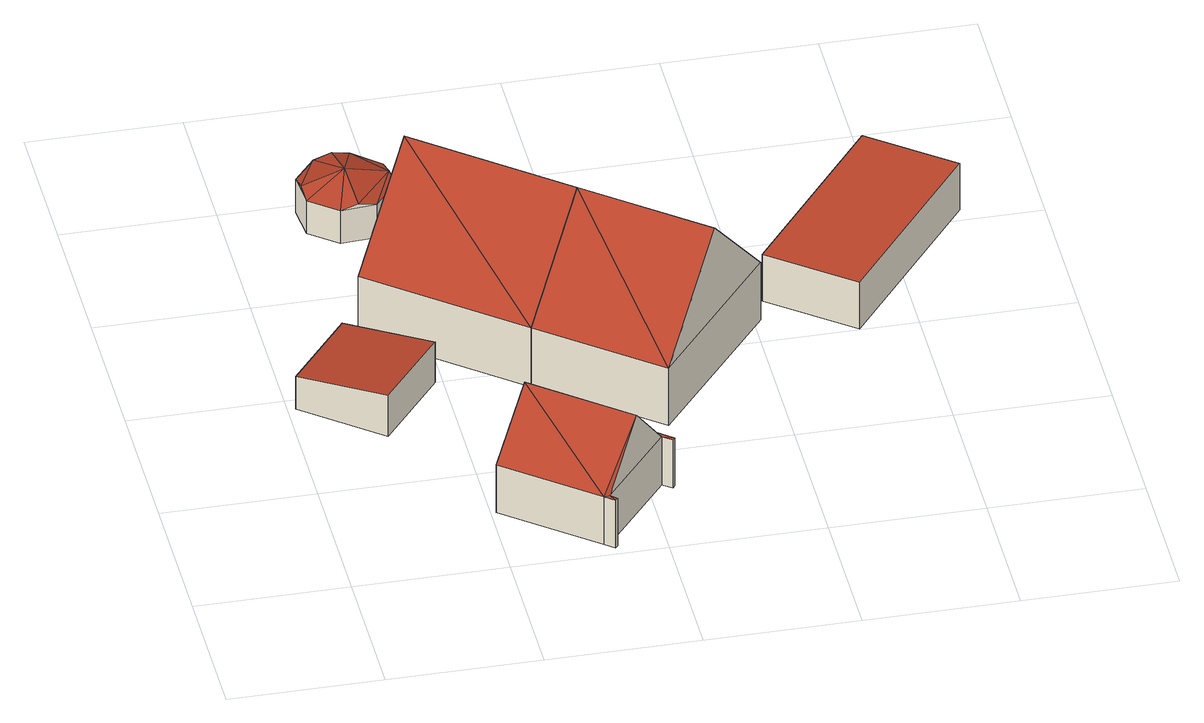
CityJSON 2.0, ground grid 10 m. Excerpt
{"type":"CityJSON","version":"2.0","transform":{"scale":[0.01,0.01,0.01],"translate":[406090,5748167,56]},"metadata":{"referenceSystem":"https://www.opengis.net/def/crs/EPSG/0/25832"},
"CityObjects":{
"building1":{"type":"Building","attributes":{"Gemeindeschluessel":"05515000","Geometrietyp2DReferenz":"3000","function":"31001_2460","roofType":"2100","measuredHeight":3.08},"geometry":[{"type":"Solid","lod":"2","boundaries":[[[[0,1,2,3]],[[4,5,1,0]],[[6,7,5,4]],[[3,2,7,6]],[[4,0,3,6]],[[1,5,7,2]]]],"semantics":{"surfaces":[{"type":"WallSurface"},{"type":"RoofSurface"},{"type":"GroundSurface"}],"values":[[0,0,0,0,1,2]]}}]},
"building2":{"type":"Building","attributes":{"Gemeindeschluessel":"05515000","Geometrietyp2DReferenz":"3000","function":"31001_2700","roofType":"5000","measuredHeight":7.42},"geometry":[{"type":"Solid","lod":"2","boundaries":[[[[8,9,10,11]],[[12,13,9,8]],[[14,15,13,12]],[[16,17,15,14]],[[18,19,17,16]],[[20,21,19,18]],[[22,23,21,20]],[[24,25,23,22]],[[26,27,25,24]],[[11,10,27,26]],[[18,16,14]],[[18,14,12,8]],[[18,8,28]],[[29,28,8]],[[20,28,26]],[[28,29,26]],[[29,11,26]],[[24,22,20]],[[20,26,24]],[[28,20,18]],[[29,8,11]],[[9,13,15,17,19,21,23,25,27,10]]]],"semantics":{"surfaces":[{"type":"WallSurface"},{"type":"RoofSurface"},{"type":"GroundSurface"}],"values":[[0,0,0,0,0,0,0,0,0,0,1,1,1,1,1,1,1,1,1,0,0,2]]}}]},
"building3":{"type":"Building","attributes":{"Gemeindeschluessel":"05515000","Geometrietyp2DReferenz":"3000","function":"31001_2700","roofType":"5000","measuredHeight":3.54},"geometry":[{"type":"Solid","lod":"2","boundaries":[[[[30,31,32,33]],[[34,35,31,30]],[[36,37,35,34]],[[38,39,37,36]],[[40,41,39,38]],[[42,43,41,40]],[[44,45,43,42]],[[33,32,45,44]],[[46,47,36]],[[48,46,36]],[[36,34,48]],[[49,40,38]],[[46,49,38]],[[38,47,46]],[[44,42,49]],[[50,44,49]],[[49,46,50]],[[33,50,46]],[[30,33,46]],[[46,48,30]],[[30,48,34]],[[36,47,38]],[[40,49,42]],[[44,50,33]],[[31,35,37,39,41,43,45,32]]]],"semantics":{"surfaces":[{"type":"WallSurface"},{"type":"RoofSurface"},{"type":"GroundSurface"}],"values":[[0,0,0,0,0,0,0,0,1,1,1,1,1,1,1,1,1,1,1,1,0,0,0,0,2]]}}]},
"building4":{"type":"Building","attributes":{"Gemeindeschluessel":"05515000","Geometrietyp2DReferenz":"3000","function":"31001_1100","roofType":"3100","measuredHeight":11.11},"address":[{"country":"Germany","locality":"Münster","thoroughfareNumber":"21","thoroughfareName":"Vennepohl"}],"geometry":[{"type":"Solid","lod":"2","boundaries":[[[[51,52,53,54]],[[55,56,52,51]],[[57,58,56,55]],[[54,53,58,57]],[[51,59,55]],[[57,60,54]],[[54,60,59]],[[59,51,54]],[[60,57,55]],[[55,59,60]],[[52,56,58,53]]]],"semantics":{"surfaces":[{"type":"WallSurface"},{"type":"RoofSurface"},{"type":"GroundSurface"}],"values":[[0,0,0,0,0,0,1,1,1,1,2]]}}]},
"building5":{"type":"Building","attributes":{"Gemeindeschluessel":"05515000","Geometrietyp2DReferenz":"3000","function":"31001_1100","roofType":"3100","measuredHeight":10.97},"geometry":[{"type":"Solid","lod":"2","boundaries":[[[[61,62,63,64]],[[65,66,62,61]],[[67,68,66,65]],[[64,63,68,67]],[[61,69,65]],[[67,70,64]],[[69,61,64]],[[64,70,69]],[[65,69,70]],[[70,67,65]],[[62,66,68,63]]]],"semantics":{"surfaces":[{"type":"WallSurface"},{"type":"RoofSurface"},{"type":"GroundSurface"}],"values":[[0,0,0,0,0,0,1,1,1,1,2]]}}]},
"building6":{"type":"Building","attributes":{"Gemeindeschluessel":"05515000","Geometrietyp2DReferenz":"3000","function":"51009_1610","roofType":"1000","measuredHeight":3.54},"geometry":[{"type":"Solid","lod":"2","boundaries":[[[[71,72,73,74]],[[75,76,72,71]],[[77,78,76,75]],[[74,73,78,77]],[[75,71,74,77]],[[72,76,78,73]]]],"semantics":{"surfaces":[{"type":"WallSurface"},{"type":"RoofSurface"},{"type":"GroundSurface"}],"values":[[0,0,0,0,1,2]]}}]}
},
"vertices":[
[945,1979,411],[945,1979,103],[446,2378,103],[446,2378,347],[547,1484,411],[547,1484,103],[49,1886,347],[49,1886,103],
[1505,1160,455],[1505,1160,92],[1032,574,92],[1032,574,455],[2087,688,455],[2087,688,92],[2167,623,455],[2167,623,92],[2151,602,455],[2151,602,92],[2090,648,455],[2090,648,92],[1652,111,455],[1652,111,92],[1690,73,455],[1690,73,92],[1675,55,455],[1675,55,92],[1614,106,455],[1614,106,92],[1878,388,834],[1275,875,834],
[503,3698,337],[503,3698,88],[685,3550,88],[685,3550,337],[481,3930,337],[481,3930,88],[632,4109,337],[632,4109,88],[866,4134,337],[866,4134,88],[1042,3981,337],[1042,3981,88],[1068,3749,337],[1068,3749,88],[919,3567,337],[919,3567,88],[773,3840,443],[751,4122,369],[492,3816,369],[1055,3862,366],[799,3558,366],
[580,2543,564],[580,2543,116],[1510,1792,116],[1510,1792,564],[1367,3518,564],[1367,3518,116],[2297,2766,564],[2297,2766,116],[973,3031,1227],[1903,2279,1227],
[3035,2170,565],[3035,2170,132],[2297,2766,132],[2297,2766,565],[2248,1196,565],[2248,1196,132],[1510,1792,565],[1510,1792,132],[2641,1683,1229],[1903,2279,1229],
[3951,3483,469],[3951,3483,115],[3089,2384,115],[3089,2384,469],[4478,3070,469],[4478,3070,115],[3616,1972,469],[3616,1972,115]
]}
